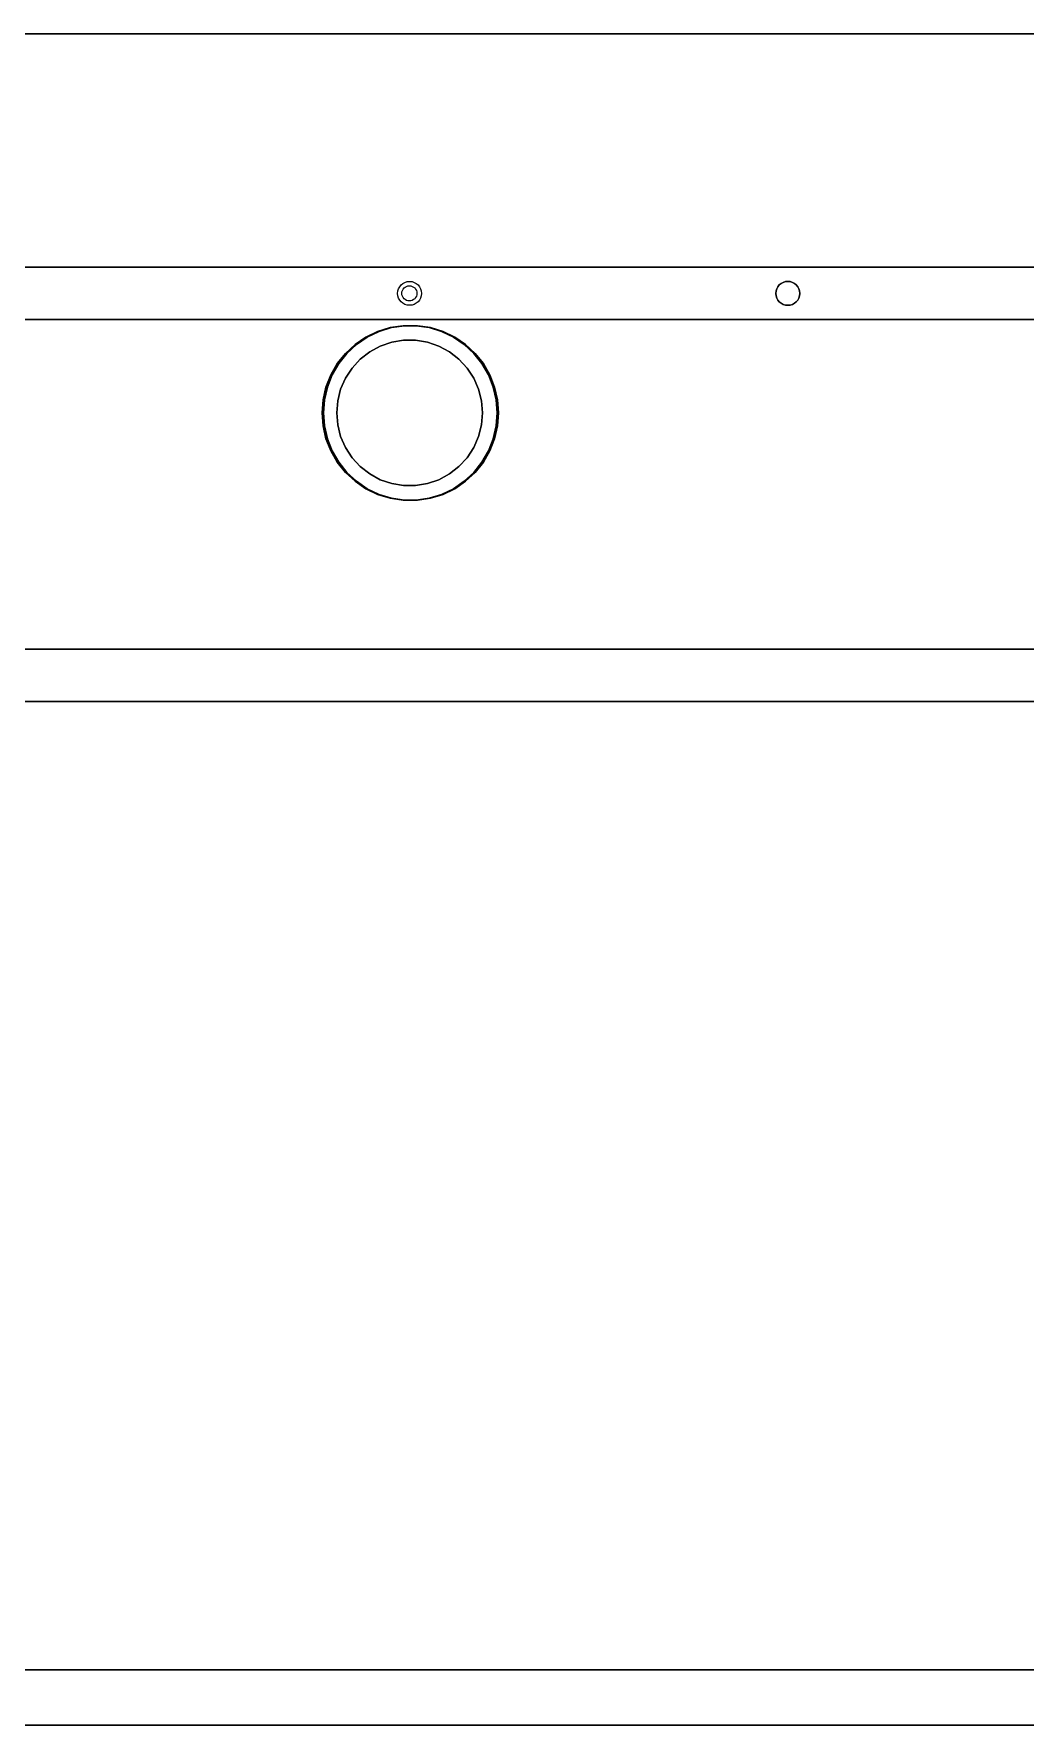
# Model space of a CAD drawing. Extents: x -234 to 3254, y -500 to 80.
# Drawn here: x 2574 to 2914, y -500 to 80 of the extents above; entities that cross this region are included whole.
import ezdxf

# ---------------------------------------------------------------- set-up
doc = ezdxf.new("R2010")
doc.units = 0

# ---------------------------------------------------------------- blocks, each defined once
blk = doc.blocks.new('Rack florencia.escritorio flotante_1cajon con ajuste izq.Suelo (1)', base_point=(505.5, 450))
at = {"layer": 'c-guatambu', "color": 0}
for points, invisible_edges in [([(19, 500), (453.51, 470.41), (19, 19), (19, 500)], 11), ([(19, 500), (456.8, 473.45), (453.51, 470.41), (19, 500)], 13), ([(19, 500), (460.5, 475.98), (456.8, 473.45), (19, 500)], 13), ([(19, 500), (464.54, 477.93), (460.5, 475.98), (19, 500)], 13), ([(19, 500), (468.82, 479.25), (464.54, 477.93), (19, 500)], 13), ([(19, 500), (473.26, 479.92), (468.82, 479.25), (19, 500)], 13), ([(19, 500), (950, 500), (473.26, 479.92), (19, 500)], 14), ([(445.5, 450, 19), (19, 500, 19), (19, 19, 19), (445.5, 450, 19)], 13), ([(445.84, 454.47, 19), (19, 500, 19), (445.5, 450, 19), (445.84, 454.47, 19)], 11), ([(446.83, 458.84, 19), (19, 500, 19), (445.84, 454.47, 19), (446.83, 458.84, 19)], 11), ([(448.47, 463.02, 19), (19, 500, 19), (446.83, 458.84, 19), (448.47, 463.02, 19)], 11), ([(450.71, 466.9, 19), (19, 500, 19), (448.47, 463.02, 19), (450.71, 466.9, 19)], 11), ([(453.51, 470.41, 19), (19, 500, 19), (450.71, 466.9, 19), (453.51, 470.41, 19)], 11), ([(456.8, 473.45, 19), (19, 500, 19), (453.51, 470.41, 19), (456.8, 473.45, 19)], 11), ([(460.5, 475.98, 19), (19, 500, 19), (456.8, 473.45, 19), (460.5, 475.98, 19)], 11), ([(464.54, 477.93, 19), (19, 500, 19), (460.5, 475.98, 19), (464.54, 477.93, 19)], 11), ([(468.82, 479.25, 19), (19, 500, 19), (464.54, 477.93, 19), (468.82, 479.25, 19)], 11), ([(473.26, 479.92, 19), (19, 500, 19), (468.82, 479.25, 19), (473.26, 479.92, 19)], 11), ([(477.74, 479.92, 19), (19, 500, 19), (473.26, 479.92, 19), (477.74, 479.92, 19)], 11), ([(950, 500, 19), (19, 500, 19), (477.74, 479.92, 19), (950, 500, 19)], 14), ([(473.26, 479.92), (950, 500), (477.74, 479.92), (473.26, 479.92)], 11), ([(477.74, 479.92), (950, 500), (482.18, 479.25), (477.74, 479.92)], 11), ([(950, 500, 19), (477.74, 479.92, 19), (482.18, 479.25, 19), (950, 500, 19)], 13), ([(482.18, 479.25), (950, 500), (486.46, 477.93), (482.18, 479.25)], 11), ([(950, 500, 19), (482.18, 479.25, 19), (486.46, 477.93, 19), (950, 500, 19)], 13), ([(486.46, 477.93), (950, 500), (490.5, 475.98), (486.46, 477.93)], 11), ([(950, 500, 19), (486.46, 477.93, 19), (490.5, 475.98, 19), (950, 500, 19)], 13), ([(490.5, 475.98), (950, 500), (494.2, 473.45), (490.5, 475.98)], 11), ([(950, 500, 19), (490.5, 475.98, 19), (494.2, 473.45, 19), (950, 500, 19)], 13), ([(494.2, 473.45), (950, 500), (497.49, 470.41), (494.2, 473.45)], 11), ([(950, 500, 19), (494.2, 473.45, 19), (497.49, 470.41, 19), (950, 500, 19)], 13), ([(497.49, 470.41), (950, 500), (500.29, 466.9), (497.49, 470.41)], 11), ([(950, 500, 19), (497.49, 470.41, 19), (950, 19, 19), (950, 500, 19)], 11), ([(500.29, 466.9), (950, 500), (502.53, 463.02), (500.29, 466.9)], 11), ([(502.53, 463.02), (950, 500), (504.17, 458.84), (502.53, 463.02)], 11), ([(504.17, 458.84), (950, 500), (505.16, 454.47), (504.17, 458.84)], 11), ([(505.16, 454.47), (950, 500), (505.5, 450), (505.16, 454.47)], 11), ([(505.5, 450), (950, 500), (950, 19), (505.5, 450)], 13), ([(19, 19), (453.51, 470.41), (450.71, 466.9), (19, 19)], 13), ([(950, 19, 19), (497.49, 470.41, 19), (500.29, 466.9, 19), (950, 19, 19)], 13), ([(19, 19), (450.71, 466.9), (448.47, 463.02), (19, 19)], 13), ([(950, 19, 19), (500.29, 466.9, 19), (502.53, 463.02, 19), (950, 19, 19)], 13), ([(19, 19), (448.47, 463.02), (446.83, 458.84), (19, 19)], 13), ([(19, 19), (446.83, 458.84), (445.84, 454.47), (19, 19)], 13), ([(950, 19, 19), (502.53, 463.02, 19), (504.17, 458.84, 19), (950, 19, 19)], 13), ([(950, 19, 19), (504.17, 458.84, 19), (505.16, 454.47, 19), (950, 19, 19)], 13), ([(19, 19), (445.84, 454.47), (445.5, 450), (19, 19)], 13), ([(950, 19, 19), (505.16, 454.47, 19), (505.5, 450, 19), (950, 19, 19)], 13), ([(19, 19), (445.5, 450), (445.84, 445.53), (19, 19)], 13), ([(445.84, 445.53, 19), (445.5, 450, 19), (19, 19, 19), (445.84, 445.53, 19)], 14), ([(505.16, 445.53), (505.5, 450), (950, 19), (505.16, 445.53)], 14), ([(950, 19, 19), (505.5, 450, 19), (505.16, 445.53, 19), (950, 19, 19)], 13), ([(19, 19), (445.84, 445.53), (446.83, 441.16), (19, 19)], 13), ([(446.83, 441.16, 19), (445.84, 445.53, 19), (19, 19, 19), (446.83, 441.16, 19)], 14), ([(19, 19), (446.83, 441.16), (448.47, 436.98), (19, 19)], 13), ([(448.47, 436.98, 19), (446.83, 441.16, 19), (19, 19, 19), (448.47, 436.98, 19)], 14), ([(502.53, 436.98), (504.17, 441.16), (950, 19), (502.53, 436.98)], 14), ([(950, 19, 19), (504.17, 441.16, 19), (502.53, 436.98, 19), (950, 19, 19)], 13), ([(504.17, 441.16), (505.16, 445.53), (950, 19), (504.17, 441.16)], 14), ([(950, 19, 19), (505.16, 445.53, 19), (504.17, 441.16, 19), (950, 19, 19)], 13), ([(19, 19), (448.47, 436.98), (450.71, 433.1), (19, 19)], 13), ([(450.71, 433.1, 19), (448.47, 436.98, 19), (19, 19, 19), (450.71, 433.1, 19)], 14), ([(500.29, 433.1), (502.53, 436.98), (950, 19), (500.29, 433.1)], 14), ([(950, 19, 19), (502.53, 436.98, 19), (500.29, 433.1, 19), (950, 19, 19)], 13), ([(19, 19), (450.71, 433.1), (453.51, 429.59), (19, 19)], 13), ([(453.51, 429.59, 19), (450.71, 433.1, 19), (19, 19, 19), (453.51, 429.59, 19)], 14), ([(19, 19), (453.51, 429.59), (456.8, 426.55), (19, 19)], 13), ([(456.8, 426.55, 19), (453.51, 429.59, 19), (19, 19, 19), (456.8, 426.55, 19)], 14), ([(494.2, 426.55), (497.49, 429.59), (950, 19), (494.2, 426.55)], 14), ([(950, 19, 19), (497.49, 429.59, 19), (494.2, 426.55, 19), (950, 19, 19)], 13), ([(497.49, 429.59), (500.29, 433.1), (950, 19), (497.49, 429.59)], 14), ([(950, 19, 19), (500.29, 433.1, 19), (497.49, 429.59, 19), (950, 19, 19)], 13), ([(19, 19), (456.8, 426.55), (950, 19), (19, 19)], 11), ([(460.5, 424.02, 19), (456.8, 426.55, 19), (19, 19, 19), (460.5, 424.02, 19)], 14), ([(494.2, 426.55, 19), (490.5, 424.02, 19), (19, 19, 19), (494.2, 426.55, 19)], 14), ([(950, 19, 19), (494.2, 426.55, 19), (19, 19, 19), (950, 19, 19)], 11), ([(464.54, 422.07, 19), (460.5, 424.02, 19), (19, 19, 19), (464.54, 422.07, 19)], 14), ([(490.5, 424.02, 19), (486.46, 422.07, 19), (19, 19, 19), (490.5, 424.02, 19)], 14), ([(456.8, 426.55), (460.5, 424.02), (950, 19), (456.8, 426.55)], 14), ([(460.5, 424.02), (464.54, 422.07), (950, 19), (460.5, 424.02)], 14), ([(486.46, 422.07), (490.5, 424.02), (950, 19), (486.46, 422.07)], 14), ([(490.5, 424.02), (494.2, 426.55), (950, 19), (490.5, 424.02)], 14), ([(468.82, 420.75, 19), (464.54, 422.07, 19), (19, 19, 19), (468.82, 420.75, 19)], 14), ([(486.46, 422.07, 19), (482.18, 420.75, 19), (19, 19, 19), (486.46, 422.07, 19)], 14), ([(473.26, 420.08, 19), (468.82, 420.75, 19), (19, 19, 19), (473.26, 420.08, 19)], 14), ([(482.18, 420.75, 19), (477.74, 420.08, 19), (19, 19, 19), (482.18, 420.75, 19)], 14), ([(477.74, 420.08, 19), (473.26, 420.08, 19), (19, 19, 19), (477.74, 420.08, 19)], 14), ([(464.54, 422.07), (468.82, 420.75), (950, 19), (464.54, 422.07)], 14), ([(468.82, 420.75), (473.26, 420.08), (950, 19), (468.82, 420.75)], 14), ([(473.26, 420.08), (477.74, 420.08), (950, 19), (473.26, 420.08)], 14), ([(477.74, 420.08), (482.18, 420.75), (950, 19), (477.74, 420.08)], 14), ([(482.18, 420.75), (486.46, 422.07), (950, 19), (482.18, 420.75)], 14)]:
    blk.add_3dface(points, dxfattribs=dict(at, invisible_edges=invisible_edges))
for points in [[(460.5, 475.98, 19), (460.5, 475.98), (456.8, 473.45), (456.8, 473.45, 19)], [(464.54, 477.93, 19), (464.54, 477.93), (460.5, 475.98), (460.5, 475.98, 19)], [(468.82, 479.25, 19), (468.82, 479.25), (464.54, 477.93), (464.54, 477.93, 19)], [(473.26, 479.92, 19), (473.26, 479.92), (468.82, 479.25), (468.82, 479.25, 19)], [(477.74, 479.92, 19), (477.74, 479.92), (473.26, 479.92), (473.26, 479.92, 19)], [(482.18, 479.25, 19), (482.18, 479.25), (477.74, 479.92), (477.74, 479.92, 19)], [(486.46, 477.93, 19), (486.46, 477.93), (482.18, 479.25), (482.18, 479.25, 19)], [(490.5, 475.98, 19), (490.5, 475.98), (486.46, 477.93), (486.46, 477.93, 19)], [(494.2, 473.45, 19), (494.2, 473.45), (490.5, 475.98), (490.5, 475.98, 19)], [(453.51, 470.41, 19), (453.51, 470.41), (450.71, 466.9), (450.71, 466.9, 19)], [(456.8, 473.45, 19), (456.8, 473.45), (453.51, 470.41), (453.51, 470.41, 19)], [(497.49, 470.41, 19), (497.49, 470.41), (494.2, 473.45), (494.2, 473.45, 19)], [(500.29, 466.9, 19), (500.29, 466.9), (497.49, 470.41), (497.49, 470.41, 19)], [(450.71, 466.9, 19), (450.71, 466.9), (448.47, 463.02), (448.47, 463.02, 19)], [(502.53, 463.02, 19), (502.53, 463.02), (500.29, 466.9), (500.29, 466.9, 19)], [(446.83, 458.84, 19), (446.83, 458.84), (445.84, 454.47), (445.84, 454.47, 19)], [(448.47, 463.02, 19), (448.47, 463.02), (446.83, 458.84), (446.83, 458.84, 19)], [(504.17, 458.84, 19), (504.17, 458.84), (502.53, 463.02), (502.53, 463.02, 19)], [(505.16, 454.47, 19), (505.16, 454.47), (504.17, 458.84), (504.17, 458.84, 19)], [(445.84, 454.47, 19), (445.84, 454.47), (445.5, 450), (445.5, 450, 19)], [(505.5, 450, 19), (505.5, 450), (505.16, 454.47), (505.16, 454.47, 19)], [(445.5, 450, 19), (445.5, 450), (445.84, 445.53), (445.84, 445.53, 19)], [(505.16, 445.53, 19), (505.16, 445.53), (505.5, 450), (505.5, 450, 19)], [(445.84, 445.53, 19), (445.84, 445.53), (446.83, 441.16), (446.83, 441.16, 19)], [(446.83, 441.16, 19), (446.83, 441.16), (448.47, 436.98), (448.47, 436.98, 19)], [(502.53, 436.98, 19), (502.53, 436.98), (504.17, 441.16), (504.17, 441.16, 19)], [(504.17, 441.16, 19), (504.17, 441.16), (505.16, 445.53), (505.16, 445.53, 19)], [(448.47, 436.98, 19), (448.47, 436.98), (450.71, 433.1), (450.71, 433.1, 19)], [(500.29, 433.1, 19), (500.29, 433.1), (502.53, 436.98), (502.53, 436.98, 19)], [(450.71, 433.1, 19), (450.71, 433.1), (453.51, 429.59), (453.51, 429.59, 19)], [(453.51, 429.59, 19), (453.51, 429.59), (456.8, 426.55), (456.8, 426.55, 19)], [(494.2, 426.55, 19), (494.2, 426.55), (497.49, 429.59), (497.49, 429.59, 19)], [(497.49, 429.59, 19), (497.49, 429.59), (500.29, 433.1), (500.29, 433.1, 19)], [(456.8, 426.55, 19), (456.8, 426.55), (460.5, 424.02), (460.5, 424.02, 19)], [(460.5, 424.02, 19), (460.5, 424.02), (464.54, 422.07), (464.54, 422.07, 19)], [(486.46, 422.07, 19), (486.46, 422.07), (490.5, 424.02), (490.5, 424.02, 19)], [(490.5, 424.02, 19), (490.5, 424.02), (494.2, 426.55), (494.2, 426.55, 19)], [(464.54, 422.07, 19), (464.54, 422.07), (468.82, 420.75), (468.82, 420.75, 19)], [(468.82, 420.75, 19), (468.82, 420.75), (473.26, 420.08), (473.26, 420.08, 19)], [(473.26, 420.08, 19), (473.26, 420.08), (477.74, 420.08), (477.74, 420.08, 19)], [(477.74, 420.08, 19), (477.74, 420.08), (482.18, 420.75), (482.18, 420.75, 19)], [(482.18, 420.75, 19), (482.18, 420.75), (486.46, 422.07), (486.46, 422.07, 19)], [(950, 19, 19), (19, 19, 19), (19, 19), (950, 19)]]:
    blk.add_3dface(points, dxfattribs=at)
at = {"layer": 'negro', "color": 0}
blk.add_3dface([(19, 500, 19), (950, 500, 19), (950, 500), (19, 500)], dxfattribs=at)
blk = doc.blocks.new('Rack florencia.escritorio flotante_1cajon con ajuste izq.Suelo')
at = {"layer": 'Taladro'}
for centre, radius in [((475, 491), 4.1), ((474.92, 491), 2.6)]:
    blk.add_circle(centre, radius, dxfattribs=at)
at = {"layer": 'c-guatambu'}
blk.add_blockref('Rack florencia.escritorio flotante_1cajon con ajuste izq.Suelo (1)', (505.5, 450), dxfattribs=at)
blk = doc.blocks.new('Rack florencia.escritorio flotante_1cajon con ajuste izq.Techo (1)', base_point=(445, 450, 150))
at = {"layer": 'c-guatambu', "color": 0}
for points, invisible_edges in [([(445, 450, 150), (0, 500, 150), (0, 19, 150), (445, 450, 150)], 13), ([(445.34, 454.47, 150), (0, 500, 150), (445, 450, 150), (445.34, 454.47, 150)], 11), ([(446.33, 458.84, 150), (0, 500, 150), (445.34, 454.47, 150), (446.33, 458.84, 150)], 11), ([(447.97, 463.02, 150), (0, 500, 150), (446.33, 458.84, 150), (447.97, 463.02, 150)], 11), ([(450.21, 466.9, 150), (0, 500, 150), (447.97, 463.02, 150), (450.21, 466.9, 150)], 11), ([(453.01, 470.41, 150), (0, 500, 150), (450.21, 466.9, 150), (453.01, 470.41, 150)], 11), ([(456.3, 473.45, 150), (0, 500, 150), (453.01, 470.41, 150), (456.3, 473.45, 150)], 11), ([(460, 475.98, 150), (0, 500, 150), (456.3, 473.45, 150), (460, 475.98, 150)], 11), ([(464.04, 477.93, 150), (0, 500, 150), (460, 475.98, 150), (464.04, 477.93, 150)], 11), ([(468.32, 479.25, 150), (0, 500, 150), (464.04, 477.93, 150), (468.32, 479.25, 150)], 11), ([(472.76, 479.92, 150), (0, 500, 150), (468.32, 479.25, 150), (472.76, 479.92, 150)], 11), ([(477.24, 479.92, 150), (0, 500, 150), (472.76, 479.92, 150), (477.24, 479.92, 150)], 11), ([(950, 500, 150), (0, 500, 150), (477.24, 479.92, 150), (950, 500, 150)], 14), ([(0, 500, 131), (458.07, 468.39, 131), (0, 19, 131), (0, 500, 131)], 11), ([(0, 500, 131), (461.33, 470.93, 131), (458.07, 468.39, 131), (0, 500, 131)], 13), ([(0, 500, 131), (464.96, 472.89, 131), (461.33, 470.93, 131), (0, 500, 131)], 13), ([(0, 500, 131), (468.86, 474.24, 131), (464.96, 472.89, 131), (0, 500, 131)], 13), ([(0, 500, 131), (472.94, 474.91, 131), (468.86, 474.24, 131), (0, 500, 131)], 13), ([(0, 500, 131), (950, 500, 131), (472.94, 474.91, 131), (0, 500, 131)], 14), ([(472.94, 474.91, 131), (950, 500, 131), (477.06, 474.91, 131), (472.94, 474.91, 131)], 11), ([(477.06, 474.91, 131), (950, 500, 131), (481.14, 474.24, 131), (477.06, 474.91, 131)], 11), ([(950, 500, 150), (477.24, 479.92, 150), (481.68, 479.25, 150), (950, 500, 150)], 13), ([(481.14, 474.24, 131), (950, 500, 131), (485.04, 472.89, 131), (481.14, 474.24, 131)], 11), ([(950, 500, 150), (481.68, 479.25, 150), (485.96, 477.93, 150), (950, 500, 150)], 13), ([(485.04, 472.89, 131), (950, 500, 131), (488.67, 470.93, 131), (485.04, 472.89, 131)], 11), ([(950, 500, 150), (485.96, 477.93, 150), (490, 475.98, 150), (950, 500, 150)], 13), ([(488.67, 470.93, 131), (950, 500, 131), (491.93, 468.39, 131), (488.67, 470.93, 131)], 11), ([(950, 500, 150), (490, 475.98, 150), (493.7, 473.45, 150), (950, 500, 150)], 13), ([(491.93, 468.39, 131), (950, 500, 131), (494.73, 465.36, 131), (491.93, 468.39, 131)], 11), ([(950, 500, 150), (493.7, 473.45, 150), (496.99, 470.41, 150), (950, 500, 150)], 13), ([(494.73, 465.36, 131), (950, 500, 131), (496.99, 461.9, 131), (494.73, 465.36, 131)], 11), ([(950, 500, 150), (496.99, 470.41, 150), (950, 19, 150), (950, 500, 150)], 11), ([(496.99, 461.9, 131), (950, 500, 131), (498.65, 458.12, 131), (496.99, 461.9, 131)], 11), ([(498.65, 458.12, 131), (950, 500, 131), (499.66, 454.11, 131), (498.65, 458.12, 131)], 11), ([(499.66, 454.11, 131), (950, 500, 131), (500, 450, 131), (499.66, 454.11, 131)], 11), ([(500, 450, 131), (950, 500, 131), (950, 19, 131), (500, 450, 131)], 13), ([(460, 475.98, 135), (456.3, 473.45, 135), (458.07, 468.39, 135), (460, 475.98, 135)], 14), ([(461.33, 470.93, 135), (460, 475.98, 135), (458.07, 468.39, 135), (461.33, 470.93, 135)], 11), ([(464.04, 477.93, 135), (460, 475.98, 135), (461.33, 470.93, 135), (464.04, 477.93, 135)], 14), ([(464.96, 472.89, 135), (464.04, 477.93, 135), (461.33, 470.93, 135), (464.96, 472.89, 135)], 11), ([(468.32, 479.25, 135), (464.04, 477.93, 135), (464.96, 472.89, 135), (468.32, 479.25, 135)], 14), ([(468.86, 474.24, 135), (468.32, 479.25, 135), (464.96, 472.89, 135), (468.86, 474.24, 135)], 11), ([(472.76, 479.92, 135), (468.32, 479.25, 135), (468.86, 474.24, 135), (472.76, 479.92, 135)], 14), ([(472.94, 474.91, 135), (472.76, 479.92, 135), (468.86, 474.24, 135), (472.94, 474.91, 135)], 11), ([(477.06, 474.91, 135), (472.76, 479.92, 135), (472.94, 474.91, 135), (477.06, 474.91, 135)], 11), ([(477.24, 479.92, 135), (472.76, 479.92, 135), (477.06, 474.91, 135), (477.24, 479.92, 135)], 14), ([(481.14, 474.24, 135), (477.24, 479.92, 135), (477.06, 474.91, 135), (481.14, 474.24, 135)], 11), ([(481.68, 479.25, 135), (477.24, 479.92, 135), (481.14, 474.24, 135), (481.68, 479.25, 135)], 14), ([(485.04, 472.89, 135), (481.68, 479.25, 135), (481.14, 474.24, 135), (485.04, 472.89, 135)], 11), ([(485.96, 477.93, 135), (481.68, 479.25, 135), (485.04, 472.89, 135), (485.96, 477.93, 135)], 14), ([(488.67, 470.93, 135), (485.96, 477.93, 135), (485.04, 472.89, 135), (488.67, 470.93, 135)], 11), ([(490, 475.98, 135), (485.96, 477.93, 135), (488.67, 470.93, 135), (490, 475.98, 135)], 14), ([(491.93, 468.39, 135), (490, 475.98, 135), (488.67, 470.93, 135), (491.93, 468.39, 135)], 11), ([(493.7, 473.45, 135), (490, 475.98, 135), (491.93, 468.39, 135), (493.7, 473.45, 135)], 14), ([(453.01, 470.41, 135), (450.21, 466.9, 135), (451.35, 458.12, 135), (453.01, 470.41, 135)], 14), ([(453.01, 461.9, 135), (453.01, 470.41, 135), (451.35, 458.12, 135), (453.01, 461.9, 135)], 11), ([(456.3, 473.45, 135), (453.01, 470.41, 135), (455.27, 465.36, 135), (456.3, 473.45, 135)], 14), ([(455.27, 465.36, 135), (453.01, 470.41, 135), (453.01, 461.9, 135), (455.27, 465.36, 135)], 11), ([(458.07, 468.39, 135), (456.3, 473.45, 135), (455.27, 465.36, 135), (458.07, 468.39, 135)], 11), ([(494.73, 465.36, 135), (493.7, 473.45, 135), (491.93, 468.39, 135), (494.73, 465.36, 135)], 11), ([(496.99, 461.9, 135), (493.7, 473.45, 135), (494.73, 465.36, 135), (496.99, 461.9, 135)], 11), ([(496.99, 470.41, 135), (493.7, 473.45, 135), (496.99, 461.9, 135), (496.99, 470.41, 135)], 14), ([(950, 19, 150), (496.99, 470.41, 150), (499.79, 466.9, 150), (950, 19, 150)], 13), ([(498.65, 458.12, 135), (496.99, 470.41, 135), (496.99, 461.9, 135), (498.65, 458.12, 135)], 11), ([(499.66, 454.11, 135), (496.99, 470.41, 135), (498.65, 458.12, 135), (499.66, 454.11, 135)], 11), ([(499.79, 466.9, 135), (496.99, 470.41, 135), (499.66, 454.11, 135), (499.79, 466.9, 135)], 14), ([(0, 19, 131), (458.07, 468.39, 131), (455.27, 465.36, 131), (0, 19, 131)], 13), ([(0, 19, 131), (455.27, 465.36, 131), (453.01, 461.9, 131), (0, 19, 131)], 13), ([(450.21, 466.9, 135), (447.97, 463.02, 135), (450, 450, 135), (450.21, 466.9, 135)], 14), ([(450.34, 454.11, 135), (450.21, 466.9, 135), (450, 450, 135), (450.34, 454.11, 135)], 11), ([(451.35, 458.12, 135), (450.21, 466.9, 135), (450.34, 454.11, 135), (451.35, 458.12, 135)], 11), ([(500, 450, 135), (499.79, 466.9, 135), (499.66, 454.11, 135), (500, 450, 135)], 11), ([(950, 19, 150), (499.79, 466.9, 150), (502.03, 463.02, 150), (950, 19, 150)], 13), ([(502.03, 436.98, 135), (499.79, 466.9, 135), (500, 450, 135), (502.03, 436.98, 135)], 15), ([(502.03, 463.02, 135), (499.79, 466.9, 135), (502.03, 436.98, 135), (502.03, 463.02, 135)], 14), ([(0, 19, 131), (453.01, 461.9, 131), (451.35, 458.12, 131), (0, 19, 131)], 13), ([(446.33, 458.84, 135), (445.34, 454.47, 135), (446.33, 441.16, 135), (446.33, 458.84, 135)], 14), ([(447.97, 463.02, 135), (446.33, 458.84, 135), (447.97, 436.98, 135), (447.97, 463.02, 135)], 14), ([(447.97, 436.98, 135), (446.33, 458.84, 135), (446.33, 441.16, 135), (447.97, 436.98, 135)], 11), ([(450, 450, 135), (447.97, 463.02, 135), (447.97, 436.98, 135), (450, 450, 135)], 15), ([(950, 19, 150), (502.03, 463.02, 150), (503.67, 458.84, 150), (950, 19, 150)], 13), ([(503.67, 441.16, 135), (502.03, 463.02, 135), (502.03, 436.98, 135), (503.67, 441.16, 135)], 11), ([(503.67, 458.84, 135), (502.03, 463.02, 135), (503.67, 441.16, 135), (503.67, 458.84, 135)], 14), ([(950, 19, 150), (503.67, 458.84, 150), (504.66, 454.47, 150), (950, 19, 150)], 13), ([(504.66, 445.53, 135), (503.67, 458.84, 135), (503.67, 441.16, 135), (504.66, 445.53, 135)], 11), ([(504.66, 454.47, 135), (503.67, 458.84, 135), (504.66, 445.53, 135), (504.66, 454.47, 135)], 14), ([(0, 19, 131), (451.35, 458.12, 131), (450.34, 454.11, 131), (0, 19, 131)], 13), ([(0, 19, 131), (450.34, 454.11, 131), (450, 450, 131), (0, 19, 131)], 13), ([(445.34, 454.47, 135), (445, 450, 135), (445.34, 445.53, 135), (445.34, 454.47, 135)], 12), ([(446.33, 441.16, 135), (445.34, 454.47, 135), (445.34, 445.53, 135), (446.33, 441.16, 135)], 11), ([(950, 19, 150), (504.66, 454.47, 150), (505, 450, 150), (950, 19, 150)], 13), ([(505, 450, 135), (504.66, 454.47, 135), (504.66, 445.53, 135), (505, 450, 135)], 10), ([(445.34, 445.53, 150), (445, 450, 150), (0, 19, 150), (445.34, 445.53, 150)], 14), ([(0, 19, 131), (450, 450, 131), (450.34, 445.89, 131), (0, 19, 131)], 13), ([(450.21, 433.1, 135), (450, 450, 135), (447.97, 436.98, 135), (450.21, 433.1, 135)], 11), ([(450.34, 445.89, 135), (450, 450, 135), (450.21, 433.1, 135), (450.34, 445.89, 135)], 14), ([(500, 450, 135), (499.66, 445.89, 135), (499.79, 433.1, 135), (500, 450, 135)], 14), ([(499.66, 445.89, 131), (500, 450, 131), (950, 19, 131), (499.66, 445.89, 131)], 14), ([(502.03, 436.98, 135), (500, 450, 135), (499.79, 433.1, 135), (502.03, 436.98, 135)], 11), ([(950, 19, 150), (505, 450, 150), (504.66, 445.53, 150), (950, 19, 150)], 13), ([(0, 19, 131), (450.34, 445.89, 131), (451.35, 441.88, 131), (0, 19, 131)], 13), ([(446.33, 441.16, 150), (445.34, 445.53, 150), (0, 19, 150), (446.33, 441.16, 150)], 14), ([(0, 19, 131), (451.35, 441.88, 131), (453.01, 438.1, 131), (0, 19, 131)], 13), ([(447.97, 436.98, 150), (446.33, 441.16, 150), (0, 19, 150), (447.97, 436.98, 150)], 14), ([(451.35, 441.88, 135), (450.34, 445.89, 135), (450.21, 433.1, 135), (451.35, 441.88, 135)], 14), ([(453.01, 429.59, 135), (451.35, 441.88, 135), (450.21, 433.1, 135), (453.01, 429.59, 135)], 11), ([(453.01, 438.1, 135), (451.35, 441.88, 135), (453.01, 429.59, 135), (453.01, 438.1, 135)], 14), ([(499.66, 445.89, 135), (498.65, 441.88, 135), (496.99, 429.59, 135), (499.66, 445.89, 135)], 14), ([(499.79, 433.1, 135), (499.66, 445.89, 135), (496.99, 429.59, 135), (499.79, 433.1, 135)], 11), ([(498.65, 441.88, 135), (496.99, 438.1, 135), (496.99, 429.59, 135), (498.65, 441.88, 135)], 14), ([(496.99, 438.1, 131), (498.65, 441.88, 131), (950, 19, 131), (496.99, 438.1, 131)], 14), ([(498.65, 441.88, 131), (499.66, 445.89, 131), (950, 19, 131), (498.65, 441.88, 131)], 14), ([(950, 19, 150), (503.67, 441.16, 150), (502.03, 436.98, 150), (950, 19, 150)], 13), ([(950, 19, 150), (504.66, 445.53, 150), (503.67, 441.16, 150), (950, 19, 150)], 13), ([(0, 19, 131), (453.01, 438.1, 131), (455.27, 434.64, 131), (0, 19, 131)], 13), ([(450.21, 433.1, 150), (447.97, 436.98, 150), (0, 19, 150), (450.21, 433.1, 150)], 14), ([(455.27, 434.64, 135), (453.01, 438.1, 135), (453.01, 429.59, 135), (455.27, 434.64, 135)], 14), ([(496.99, 438.1, 135), (494.73, 434.64, 135), (493.7, 426.55, 135), (496.99, 438.1, 135)], 14), ([(496.99, 429.59, 135), (496.99, 438.1, 135), (493.7, 426.55, 135), (496.99, 429.59, 135)], 11), ([(494.73, 434.64, 131), (496.99, 438.1, 131), (950, 19, 131), (494.73, 434.64, 131)], 14), ([(950, 19, 150), (502.03, 436.98, 150), (499.79, 433.1, 150), (950, 19, 150)], 13), ([(0, 19, 131), (455.27, 434.64, 131), (458.07, 431.61, 131), (0, 19, 131)], 13), ([(453.01, 429.59, 150), (450.21, 433.1, 150), (0, 19, 150), (453.01, 429.59, 150)], 14), ([(0, 19, 131), (458.07, 431.61, 131), (950, 19, 131), (0, 19, 131)], 11), ([(456.3, 426.55, 150), (453.01, 429.59, 150), (0, 19, 150), (456.3, 426.55, 150)], 14), ([(456.3, 426.55, 135), (455.27, 434.64, 135), (453.01, 429.59, 135), (456.3, 426.55, 135)], 11), ([(458.07, 431.61, 135), (455.27, 434.64, 135), (456.3, 426.55, 135), (458.07, 431.61, 135)], 14), ([(460, 424.02, 135), (458.07, 431.61, 135), (456.3, 426.55, 135), (460, 424.02, 135)], 11), ([(461.33, 429.07, 135), (458.07, 431.61, 135), (460, 424.02, 135), (461.33, 429.07, 135)], 14), ([(458.07, 431.61, 131), (461.33, 429.07, 131), (950, 19, 131), (458.07, 431.61, 131)], 14), ([(491.93, 431.61, 135), (488.67, 429.07, 135), (490, 424.02, 135), (491.93, 431.61, 135)], 14), ([(488.67, 429.07, 131), (491.93, 431.61, 131), (950, 19, 131), (488.67, 429.07, 131)], 14), ([(493.7, 426.55, 135), (491.93, 431.61, 135), (490, 424.02, 135), (493.7, 426.55, 135)], 11), ([(494.73, 434.64, 135), (491.93, 431.61, 135), (493.7, 426.55, 135), (494.73, 434.64, 135)], 14), ([(491.93, 431.61, 131), (494.73, 434.64, 131), (950, 19, 131), (491.93, 431.61, 131)], 14), ([(950, 19, 150), (496.99, 429.59, 150), (493.7, 426.55, 150), (950, 19, 150)], 13), ([(950, 19, 150), (499.79, 433.1, 150), (496.99, 429.59, 150), (950, 19, 150)], 13), ([(460, 424.02, 150), (456.3, 426.55, 150), (0, 19, 150), (460, 424.02, 150)], 14), ([(493.7, 426.55, 150), (490, 424.02, 150), (0, 19, 150), (493.7, 426.55, 150)], 14), ([(950, 19, 150), (493.7, 426.55, 150), (0, 19, 150), (950, 19, 150)], 11), ([(464.04, 422.07, 150), (460, 424.02, 150), (0, 19, 150), (464.04, 422.07, 150)], 14), ([(490, 424.02, 150), (485.96, 422.07, 150), (0, 19, 150), (490, 424.02, 150)], 14), ([(464.04, 422.07, 135), (461.33, 429.07, 135), (460, 424.02, 135), (464.04, 422.07, 135)], 11), ([(464.96, 427.11, 135), (461.33, 429.07, 135), (464.04, 422.07, 135), (464.96, 427.11, 135)], 14), ([(461.33, 429.07, 131), (464.96, 427.11, 131), (950, 19, 131), (461.33, 429.07, 131)], 14), ([(468.32, 420.75, 135), (464.96, 427.11, 135), (464.04, 422.07, 135), (468.32, 420.75, 135)], 11), ([(468.86, 425.76, 135), (464.96, 427.11, 135), (468.32, 420.75, 135), (468.86, 425.76, 135)], 14), ([(464.96, 427.11, 131), (468.86, 425.76, 131), (950, 19, 131), (464.96, 427.11, 131)], 14), ([(472.76, 420.08, 135), (468.86, 425.76, 135), (468.32, 420.75, 135), (472.76, 420.08, 135)], 11), ([(472.94, 425.09, 135), (468.86, 425.76, 135), (472.76, 420.08, 135), (472.94, 425.09, 135)], 14), ([(468.86, 425.76, 131), (472.94, 425.09, 131), (950, 19, 131), (468.86, 425.76, 131)], 14), ([(477.06, 425.09, 135), (472.94, 425.09, 135), (472.76, 420.08, 135), (477.06, 425.09, 135)], 14), ([(477.24, 420.08, 135), (477.06, 425.09, 135), (472.76, 420.08, 135), (477.24, 420.08, 135)], 11), ([(472.94, 425.09, 131), (477.06, 425.09, 131), (950, 19, 131), (472.94, 425.09, 131)], 14), ([(481.14, 425.76, 135), (477.06, 425.09, 135), (477.24, 420.08, 135), (481.14, 425.76, 135)], 14), ([(477.06, 425.09, 131), (481.14, 425.76, 131), (950, 19, 131), (477.06, 425.09, 131)], 14), ([(481.68, 420.75, 135), (481.14, 425.76, 135), (477.24, 420.08, 135), (481.68, 420.75, 135)], 11), ([(485.04, 427.11, 135), (481.14, 425.76, 135), (481.68, 420.75, 135), (485.04, 427.11, 135)], 14), ([(481.14, 425.76, 131), (485.04, 427.11, 131), (950, 19, 131), (481.14, 425.76, 131)], 14), ([(485.96, 422.07, 135), (485.04, 427.11, 135), (481.68, 420.75, 135), (485.96, 422.07, 135)], 11), ([(488.67, 429.07, 135), (485.04, 427.11, 135), (485.96, 422.07, 135), (488.67, 429.07, 135)], 14), ([(485.04, 427.11, 131), (488.67, 429.07, 131), (950, 19, 131), (485.04, 427.11, 131)], 14), ([(490, 424.02, 135), (488.67, 429.07, 135), (485.96, 422.07, 135), (490, 424.02, 135)], 11), ([(468.32, 420.75, 150), (464.04, 422.07, 150), (0, 19, 150), (468.32, 420.75, 150)], 14), ([(485.96, 422.07, 150), (481.68, 420.75, 150), (0, 19, 150), (485.96, 422.07, 150)], 14), ([(472.76, 420.08, 150), (468.32, 420.75, 150), (0, 19, 150), (472.76, 420.08, 150)], 14), ([(481.68, 420.75, 150), (477.24, 420.08, 150), (0, 19, 150), (481.68, 420.75, 150)], 14), ([(477.24, 420.08, 150), (472.76, 420.08, 150), (0, 19, 150), (477.24, 420.08, 150)], 14)]:
    blk.add_3dface(points, dxfattribs=dict(at, invisible_edges=invisible_edges))
for points in [[(950, 500, 131), (0, 500, 131), (0, 500, 150), (950, 500, 150)], [(460, 475.98, 150), (460, 475.98, 135), (456.3, 473.45, 135), (456.3, 473.45, 150)], [(464.04, 477.93, 150), (464.04, 477.93, 135), (460, 475.98, 135), (460, 475.98, 150)], [(468.32, 479.25, 150), (468.32, 479.25, 135), (464.04, 477.93, 135), (464.04, 477.93, 150)], [(472.76, 479.92, 150), (472.76, 479.92, 135), (468.32, 479.25, 135), (468.32, 479.25, 150)], [(477.24, 479.92, 150), (477.24, 479.92, 135), (472.76, 479.92, 135), (472.76, 479.92, 150)], [(481.68, 479.25, 150), (481.68, 479.25, 135), (477.24, 479.92, 135), (477.24, 479.92, 150)], [(485.96, 477.93, 150), (485.96, 477.93, 135), (481.68, 479.25, 135), (481.68, 479.25, 150)], [(490, 475.98, 150), (490, 475.98, 135), (485.96, 477.93, 135), (485.96, 477.93, 150)], [(493.7, 473.45, 150), (493.7, 473.45, 135), (490, 475.98, 135), (490, 475.98, 150)], [(453.01, 470.41, 150), (453.01, 470.41, 135), (450.21, 466.9, 135), (450.21, 466.9, 150)], [(456.3, 473.45, 150), (456.3, 473.45, 135), (453.01, 470.41, 135), (453.01, 470.41, 150)], [(458.07, 468.39, 131), (461.33, 470.93, 131), (461.33, 470.93, 135), (458.07, 468.39, 135)], [(461.33, 470.93, 131), (464.96, 472.89, 131), (464.96, 472.89, 135), (461.33, 470.93, 135)], [(464.96, 472.89, 131), (468.86, 474.24, 131), (468.86, 474.24, 135), (464.96, 472.89, 135)], [(468.86, 474.24, 131), (472.94, 474.91, 131), (472.94, 474.91, 135), (468.86, 474.24, 135)], [(472.94, 474.91, 131), (477.06, 474.91, 131), (477.06, 474.91, 135), (472.94, 474.91, 135)], [(477.06, 474.91, 131), (481.14, 474.24, 131), (481.14, 474.24, 135), (477.06, 474.91, 135)], [(481.14, 474.24, 131), (485.04, 472.89, 131), (485.04, 472.89, 135), (481.14, 474.24, 135)], [(485.04, 472.89, 131), (488.67, 470.93, 131), (488.67, 470.93, 135), (485.04, 472.89, 135)], [(488.67, 470.93, 131), (491.93, 468.39, 131), (491.93, 468.39, 135), (488.67, 470.93, 135)], [(496.99, 470.41, 150), (496.99, 470.41, 135), (493.7, 473.45, 135), (493.7, 473.45, 150)], [(499.79, 466.9, 150), (499.79, 466.9, 135), (496.99, 470.41, 135), (496.99, 470.41, 150)], [(450.21, 466.9, 150), (450.21, 466.9, 135), (447.97, 463.02, 135), (447.97, 463.02, 150)], [(453.01, 461.9, 131), (455.27, 465.36, 131), (455.27, 465.36, 135), (453.01, 461.9, 135)], [(455.27, 465.36, 131), (458.07, 468.39, 131), (458.07, 468.39, 135), (455.27, 465.36, 135)], [(491.93, 468.39, 131), (494.73, 465.36, 131), (494.73, 465.36, 135), (491.93, 468.39, 135)], [(494.73, 465.36, 131), (496.99, 461.9, 131), (496.99, 461.9, 135), (494.73, 465.36, 135)], [(502.03, 463.02, 150), (502.03, 463.02, 135), (499.79, 466.9, 135), (499.79, 466.9, 150)], [(446.33, 458.84, 150), (446.33, 458.84, 135), (445.34, 454.47, 135), (445.34, 454.47, 150)], [(447.97, 463.02, 150), (447.97, 463.02, 135), (446.33, 458.84, 135), (446.33, 458.84, 150)], [(451.35, 458.12, 131), (453.01, 461.9, 131), (453.01, 461.9, 135), (451.35, 458.12, 135)], [(496.99, 461.9, 131), (498.65, 458.12, 131), (498.65, 458.12, 135), (496.99, 461.9, 135)], [(503.67, 458.84, 150), (503.67, 458.84, 135), (502.03, 463.02, 135), (502.03, 463.02, 150)], [(504.66, 454.47, 150), (504.66, 454.47, 135), (503.67, 458.84, 135), (503.67, 458.84, 150)], [(445.34, 454.47, 150), (445.34, 454.47, 135), (445, 450, 135), (445, 450, 150)], [(450, 450, 131), (450.34, 454.11, 131), (450.34, 454.11, 135), (450, 450, 135)], [(450.34, 454.11, 131), (451.35, 458.12, 131), (451.35, 458.12, 135), (450.34, 454.11, 135)], [(498.65, 458.12, 131), (499.66, 454.11, 131), (499.66, 454.11, 135), (498.65, 458.12, 135)], [(499.66, 454.11, 131), (500, 450, 131), (500, 450, 135), (499.66, 454.11, 135)], [(505, 450, 150), (505, 450, 135), (504.66, 454.47, 135), (504.66, 454.47, 150)], [(445, 450, 150), (445, 450, 135), (445.34, 445.53, 135), (445.34, 445.53, 150)], [(450, 450, 135), (450.34, 445.89, 135), (450.34, 445.89, 131), (450, 450, 131)], [(499.66, 445.89, 135), (500, 450, 135), (500, 450, 131), (499.66, 445.89, 131)], [(504.66, 445.53, 150), (504.66, 445.53, 135), (505, 450, 135), (505, 450, 150)], [(445.34, 445.53, 150), (445.34, 445.53, 135), (446.33, 441.16, 135), (446.33, 441.16, 150)], [(446.33, 441.16, 150), (446.33, 441.16, 135), (447.97, 436.98, 135), (447.97, 436.98, 150)], [(450.34, 445.89, 135), (451.35, 441.88, 135), (451.35, 441.88, 131), (450.34, 445.89, 131)], [(451.35, 441.88, 135), (453.01, 438.1, 135), (453.01, 438.1, 131), (451.35, 441.88, 131)], [(496.99, 438.1, 135), (498.65, 441.88, 135), (498.65, 441.88, 131), (496.99, 438.1, 131)], [(498.65, 441.88, 135), (499.66, 445.89, 135), (499.66, 445.89, 131), (498.65, 441.88, 131)], [(502.03, 436.98, 150), (502.03, 436.98, 135), (503.67, 441.16, 135), (503.67, 441.16, 150)], [(503.67, 441.16, 150), (503.67, 441.16, 135), (504.66, 445.53, 135), (504.66, 445.53, 150)], [(447.97, 436.98, 150), (447.97, 436.98, 135), (450.21, 433.1, 135), (450.21, 433.1, 150)], [(453.01, 438.1, 135), (455.27, 434.64, 135), (455.27, 434.64, 131), (453.01, 438.1, 131)], [(494.73, 434.64, 135), (496.99, 438.1, 135), (496.99, 438.1, 131), (494.73, 434.64, 131)], [(499.79, 433.1, 150), (499.79, 433.1, 135), (502.03, 436.98, 135), (502.03, 436.98, 150)], [(450.21, 433.1, 150), (450.21, 433.1, 135), (453.01, 429.59, 135), (453.01, 429.59, 150)], [(453.01, 429.59, 150), (453.01, 429.59, 135), (456.3, 426.55, 135), (456.3, 426.55, 150)], [(455.27, 434.64, 135), (458.07, 431.61, 135), (458.07, 431.61, 131), (455.27, 434.64, 131)], [(458.07, 431.61, 135), (461.33, 429.07, 135), (461.33, 429.07, 131), (458.07, 431.61, 131)], [(488.67, 429.07, 135), (491.93, 431.61, 135), (491.93, 431.61, 131), (488.67, 429.07, 131)], [(491.93, 431.61, 135), (494.73, 434.64, 135), (494.73, 434.64, 131), (491.93, 431.61, 131)], [(493.7, 426.55, 150), (493.7, 426.55, 135), (496.99, 429.59, 135), (496.99, 429.59, 150)], [(496.99, 429.59, 150), (496.99, 429.59, 135), (499.79, 433.1, 135), (499.79, 433.1, 150)], [(456.3, 426.55, 150), (456.3, 426.55, 135), (460, 424.02, 135), (460, 424.02, 150)], [(460, 424.02, 150), (460, 424.02, 135), (464.04, 422.07, 135), (464.04, 422.07, 150)], [(461.33, 429.07, 135), (464.96, 427.11, 135), (464.96, 427.11, 131), (461.33, 429.07, 131)], [(464.96, 427.11, 135), (468.86, 425.76, 135), (468.86, 425.76, 131), (464.96, 427.11, 131)], [(468.86, 425.76, 135), (472.94, 425.09, 135), (472.94, 425.09, 131), (468.86, 425.76, 131)], [(472.94, 425.09, 135), (477.06, 425.09, 135), (477.06, 425.09, 131), (472.94, 425.09, 131)], [(477.06, 425.09, 135), (481.14, 425.76, 135), (481.14, 425.76, 131), (477.06, 425.09, 131)], [(481.14, 425.76, 135), (485.04, 427.11, 135), (485.04, 427.11, 131), (481.14, 425.76, 131)], [(485.04, 427.11, 135), (488.67, 429.07, 135), (488.67, 429.07, 131), (485.04, 427.11, 131)], [(485.96, 422.07, 150), (485.96, 422.07, 135), (490, 424.02, 135), (490, 424.02, 150)], [(490, 424.02, 150), (490, 424.02, 135), (493.7, 426.55, 135), (493.7, 426.55, 150)], [(464.04, 422.07, 150), (464.04, 422.07, 135), (468.32, 420.75, 135), (468.32, 420.75, 150)], [(468.32, 420.75, 150), (468.32, 420.75, 135), (472.76, 420.08, 135), (472.76, 420.08, 150)], [(472.76, 420.08, 150), (472.76, 420.08, 135), (477.24, 420.08, 135), (477.24, 420.08, 150)], [(477.24, 420.08, 150), (477.24, 420.08, 135), (481.68, 420.75, 135), (481.68, 420.75, 150)], [(481.68, 420.75, 150), (481.68, 420.75, 135), (485.96, 422.07, 135), (485.96, 422.07, 150)], [(0, 19, 131), (950, 19, 131), (950, 19, 150), (0, 19, 150)]]:
    blk.add_3dface(points, dxfattribs=at)
blk = doc.blocks.new('Rack florencia.escritorio flotante_1cajon con ajuste izq.Techo')
at = {"layer": 'Taladro'}
blk.add_circle((604.67, 491, 131), 4.1, dxfattribs=at)
at = {"layer": 'c-guatambu'}
blk.add_blockref('Rack florencia.escritorio flotante_1cajon con ajuste izq.Techo (1)', (445, 450, 150), dxfattribs=at)
blk = doc.blocks.new('Rack florencia.escritorio flotante_1cajon con ajuste izq.Trasera1', base_point=(19, 500, 131))
at = {"layer": 'e-negro', "color": 0}
for points in [[(19, 500, 131), (931, 500, 131), (931, 500, 19), (19, 500, 19)], [(931, 482, 19), (19, 482, 19), (19, 500, 19), (931, 500, 19)], [(19, 482, 131), (931, 482, 131), (931, 482, 19), (19, 482, 19)]]:
    blk.add_3dface(points, dxfattribs=at)
at = {"layer": 'negro', "color": 0}
blk.add_3dface([(19, 482, 131), (931, 482, 131), (931, 500, 131), (19, 500, 131)], dxfattribs=at)
blk = doc.blocks.new('Rack florencia.escritorio flotante_1cajon con ajuste izq.Trasera')
at = {"layer": 'Taladro'}
blk.add_circle((474.92, 491, 19), 2.6, dxfattribs=at)
blk.add_circle((474.92, 491, 19), 2.6, dxfattribs=at)
blk.add_circle((474.92, 491, 19), 2.6, dxfattribs=at)
at = {"layer": 'Taladro', "extrusion": (0, 0, -1)}
blk.add_circle((-604.67, 491, -131), 4.1, dxfattribs=at)
blk.add_circle((-604.67, 491, -131), 4.1, dxfattribs=at)
blk.add_circle((-604.67, 491, -131), 4.1, dxfattribs=at)
at = {"layer": 'e-negro'}
blk.add_blockref('Rack florencia.escritorio flotante_1cajon con ajuste izq.Trasera1', (19, 500, 131), dxfattribs=at)
blk = doc.blocks.new('Rack florencia.escritorio flotante_1cajon con ajuste izq.Cajon 350x120 [1]1', base_point=(1.5, 19, 1.5))
at = {"layer": 'c-guatambu', "color": 0}
for points in [[(1.5, 19, 1.5), (1.5, 19, 131), (948.5, 19, 131), (948.5, 19, 1.5)], [(1.5, 0, 150), (1.5, 19, 131), (948.5, 19, 131), (948.5, 0, 150)], [(948.5, 0, 1.5), (948.5, 19, 1.5), (1.5, 19, 1.5), (1.5, 0, 1.5)], [(1.5, 0, 1.5), (1.5, 0, 150), (948.5, 0, 150), (948.5, 0, 1.5)]]:
    blk.add_3dface(points, dxfattribs=at)
blk = doc.blocks.new('Rack florencia.escritorio flotante_1cajon con ajuste izq.Cajon 350x120 [1]')
at = {"layer": 'c-guatambu'}
blk.add_blockref('Rack florencia.escritorio flotante_1cajon con ajuste izq.Cajon 350x120 [1]1', (1.5, 19, 1.5), dxfattribs=at)
blk = doc.blocks.new('Rack florencia.escritorio flotante_1cajon con ajuste izq.Trasera Cajon 350x120 [1]1', base_point=(50.5, 369, 121))
at = {"layer": 'e-negro', "color": 0}
for points in [[(50.5, 369, 121), (50.5, 369, 47), (899.5, 369, 47), (899.5, 369, 121)], [(50.5, 369, 47), (50.5, 351, 47), (899.5, 351, 47), (899.5, 369, 47)], [(50.5, 351, 121), (50.5, 351, 47), (899.5, 351, 47), (899.5, 351, 121)]]:
    blk.add_3dface(points, dxfattribs=at)
at = {"layer": 'negro', "color": 0}
blk.add_3dface([(899.5, 369, 121), (899.5, 351, 121), (50.5, 351, 121), (50.5, 369, 121)], dxfattribs=at)
blk = doc.blocks.new('Rack florencia.escritorio flotante_1cajon con ajuste izq.Trasera Cajon 350x120 [1]')
at = {"layer": 'e-negro'}
blk.add_blockref('Rack florencia.escritorio flotante_1cajon con ajuste izq.Trasera Cajon 350x120 [1]1', (50.5, 369, 121), dxfattribs=at)
blk = doc.blocks.new('Rack florencia.escritorio flotante_1cajon con ajuste izq.Fondo Cajon 350x120 [1]1', base_point=(50.5, 19, 29))
at = {"layer": 'e-negro', "color": 0}
for points in [[(50.5, 19, 29), (899.5, 19, 29), (899.5, 369, 29), (50.5, 369, 29)], [(50.5, 19, 47), (899.5, 19, 47), (899.5, 369, 47), (50.5, 369, 47)], [(899.5, 369, 29), (899.5, 369, 47), (50.5, 369, 47), (50.5, 369, 29)], [(50.5, 19, 29), (50.5, 19, 47), (899.5, 19, 47), (899.5, 19, 29)]]:
    blk.add_3dface(points, dxfattribs=at)
blk = doc.blocks.new('Rack florencia.escritorio flotante_1cajon con ajuste izq.Fondo Cajon 350x120 [1]')
at = {"layer": 'e-negro'}
blk.add_blockref('Rack florencia.escritorio flotante_1cajon con ajuste izq.Fondo Cajon 350x120 [1]1', (50.5, 19, 29), dxfattribs=at)
blk = doc.blocks.new('Rack florencia.escritorio flotante_1cajon con ajuste izq')
at = {"layer": 'Rack florencia.escritorio flotante_1cajon con ajuste izq.Cajon 350x120 [1]'}
blk.add_blockref('Rack florencia.escritorio flotante_1cajon con ajuste izq.Cajon 350x120 [1]', (0, 0), dxfattribs=at)
at = {"layer": 'Rack florencia.escritorio flotante_1cajon con ajuste izq.Fondo Cajon 350x120 [1]'}
blk.add_blockref('Rack florencia.escritorio flotante_1cajon con ajuste izq.Fondo Cajon 350x120 [1]', (0, 0), dxfattribs=at)
at = {"layer": 'Rack florencia.escritorio flotante_1cajon con ajuste izq.Suelo'}
blk.add_blockref('Rack florencia.escritorio flotante_1cajon con ajuste izq.Suelo', (0, 0), dxfattribs=at)
at = {"layer": 'Rack florencia.escritorio flotante_1cajon con ajuste izq.Techo'}
blk.add_blockref('Rack florencia.escritorio flotante_1cajon con ajuste izq.Techo', (0, 0), dxfattribs=at)
at = {"layer": 'Rack florencia.escritorio flotante_1cajon con ajuste izq.Trasera'}
blk.add_blockref('Rack florencia.escritorio flotante_1cajon con ajuste izq.Trasera', (0, 0), dxfattribs=at)
at = {"layer": 'Rack florencia.escritorio flotante_1cajon con ajuste izq.Trasera Cajon 350x120 [1]'}
blk.add_blockref('Rack florencia.escritorio flotante_1cajon con ajuste izq.Trasera Cajon 350x120 [1]', (0, 0), dxfattribs=at)
blk = doc.blocks.new('Rack florencia.Muro 1', base_point=(-234.18, 0, 2590))
at = {"color": 0}
for points in [[(-234.18, 0, 2590), (3240, 0, 2590), (3240, 80, 2590), (-234.18, 80, 2590)], [(-234.18, 0), (3240, 0), (3240, 80), (-234.18, 80)], [(3240, 80), (3240, 80, 2590), (-234.18, 80, 2590), (-234.18, 80)], [(-234.18, 0), (-234.18, 0, 2590), (3240, 0, 2590), (3240, 0)]]:
    blk.add_3dface(points, dxfattribs=at)

msp = doc.modelspace()

# ---------------------------------------------------------------- block references
for name, p in [('Rack florencia.Muro 1', (-234.18, 0, 2590)), ('Rack florencia.escritorio flotante_1cajon con ajuste izq', (2228, -500, 600))]:
    msp.add_blockref(name, p)

doc.saveas('drawing.dxf')
